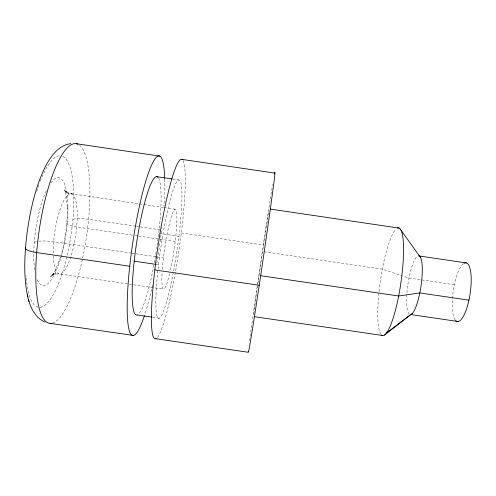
<?xml version="1.0" encoding="UTF-8"?>
<svg xmlns="http://www.w3.org/2000/svg" width="496" height="496" viewBox="0 0 496 496"><rect width="100%" height="100%" fill="white"/><g stroke="black" fill="none" stroke-linecap="round" stroke-linejoin="round"><path stroke-width="0.37" stroke-dasharray="2.48 1.86" d="M60.841 256.017C65.249 240.182 67.555 223.739 67.4 207.291L67.419 208.58L66.278 195.802L64.511 189.838L65.739 191.971L64.734 190.315L66.464 192.243L65.404 191.115L67.555 192.708L66.445 192.082L72.032 194.11L67.76 193.105L143.009 204.464M60.45 257.288L55.49 270.128L52.322 275.522L53.599 273.625L50.555 276.966L53.853 273.854L51.001 276.098L55.788 273.811L54.529 274.158L59.47 273.885L132.798 284.642M172.732 179.031L178.69 179.912M143.772 204.575L163.562 207.502M164.325 207.613L174.983 209.188M135.761 226.219L88.598 219.269A13.001 2.474 5.8 0 0 72.869 219.48M136.518 226.331L139.562 226.777M140.325 226.889L160.865 229.915M181.307 232.928L263.264 244.999M159.464 233.442L178.889 236.301M264.139 251.782L382.329 269.185L402.504 275.888M132.426 235.141L76.651 226.932A13.38 2.61 5.6 0 1 67.282 222.791M135.482 235.594L137.776 235.929M138.539 236.046L175.212 241.447M454.361 284.723L408.989 278.039L403.223 276.123M131.44 253.14L53.636 241.695A15.63 3.453 4.7 0 0 38.645 241.248M132.203 253.251L135.253 253.698M136.016 253.809L163.475 257.852M157.015 264.535L158.54 264.759M133.56 284.76L163.351 289.131M152.446 317.192L159.303 318.196M79.577 145.285A90.799 23.87 -81.6 0 1 86.192 238.756A90.799 23.87 -81.6 0 1 52.446 323.113M62.732 156.352A76.595 21.564 -81.6 0 1 70.978 235.296A76.595 21.564 -81.6 0 1 40.157 307.359M38.049 307.229A76.595 21.564 -81.6 0 1 26.046 275.584M36.661 191.506A76.595 21.564 -81.6 0 1 39.289 183.762M40.288 181.133A76.595 21.564 -81.6 0 1 60.165 155.713M53.184 253.22A40.467 10.571 -81.6 0 1 70.599 193.762A40.467 10.571 -81.6 0 1 72.019 252.718A40.467 10.571 -81.6 0 1 53.252 255.843M34.243 242.395A15.63 3.453 4.7 0 1 36.338 241.639M50.759 183.036A54.492 15.302 -81.6 0 1 66.011 233.709A54.492 15.302 -81.6 0 1 36.822 278.547M34.732 269.799A54.492 15.302 -81.6 0 1 46.562 190.247M380.984 334.316A54.386 10.292 -81.6 0 1 380.234 281.951A54.386 10.292 -81.6 0 1 395.802 229.245M409.175 314.104A29.686 6.609 -81.6 0 1 407.935 284.146A29.686 6.609 -81.6 0 1 417.781 256.035M455.08 319.883A29.679 8.55 -81.6 0 1 453.263 290.823A29.679 8.55 -81.6 0 1 463.419 263.698M162.353 269.272A40.443 4.731 -81.6 0 1 170.872 218.184A40.443 4.731 -81.6 0 1 176.917 219.257A40.443 4.731 -81.6 0 1 170.308 270.686M169.613 273.73A40.443 4.731 -81.6 0 1 162.136 272.484M183.049 160.568A90.743 10.676 -81.6 0 1 178.975 250.195A90.743 10.676 -81.6 0 1 157.046 337.832M249.662 340.665A90.687 0.973 -81.6 0 1 272.155 187.513M272.478 185.56A90.687 0.973 -81.6 0 1 272.682 184.326M164.678 179.174A90.749 13.473 -81.6 0 1 163.866 206.293M161.95 227.174A90.749 13.473 -81.6 0 1 161.789 228.6M161.541 230.739A90.749 13.473 -81.6 0 1 156.556 264.604M152.501 285.231A90.749 13.473 -81.6 0 1 144.857 314.383M158.646 178.287A69.948 10.354 -81.6 0 1 157.244 244.764M156.91 247.058A69.948 10.354 -81.6 0 1 156.686 248.589M156.215 251.646A69.948 10.354 -81.6 0 1 154.293 262.973M153.884 265.199A69.948 10.354 -81.6 0 1 138.781 313.838M253.859 313.621A54.43 0.577 -81.6 0 1 261.287 260.493A54.43 0.577 -81.6 0 1 269.074 210.552M170.109 287.934A69.942 8.203 -81.6 0 0 179.502 180.067A69.942 8.203 -81.6 0 0 157.046 279.273A69.942 8.203 -81.6 0 0 170.109 287.934"/><path stroke-width="0.74" d="M384.53 335.048L410.793 314.557L458.236 321.532M386.768 332.711L412.579 313.218M70.835 143.629C58.565 145.136 50.772 156.271 45.483 166.414C35.284 187.073 30.361 209.876 27.137 232.55C24.589 253.103 23.343 274.183 27.286 294.643C29.444 305.375 34.143 317.415 44.944 322.009M50.071 323.361L133.591 335.451M155.825 338.712L248.378 352.284M182.02 159.39L274.772 173.092M156.339 176.613L171.988 178.92M270.252 209.083L399.144 228.098M419.17 255.979L466.544 262.961M468.937 300.167L419.821 292.938L398.666 296L260.214 275.633M134.211 261.181L156.259 264.424M129.747 266.253L36.679 252.569A16.182 3.677 4.5 0 1 25.711 247.585M154.826 269.942L259.247 285.299M254.367 316.671L382.534 335.494M137.194 314.954L151.683 317.08M76.31 143.697L159.743 156.104M400.805 229.884L420.54 257.511M27.286 294.643L27.844 296.85M28.433 299.2L29.022 301.531M51.844 323.249A90.799 23.87 -81.6 0 1 39.178 230.38A90.799 23.87 -81.6 0 1 77.99 144.255M397.451 228.073A54.386 10.292 -81.6 0 1 400.811 283.452A54.386 10.292 -81.6 0 1 381.629 335.011M418.779 255.862A29.686 6.609 -81.6 0 1 421.129 285.243A29.686 6.609 -81.6 0 1 410.564 314.607M464.089 263.252A29.679 8.55 -81.6 0 1 470.146 293.551A29.679 8.55 -81.6 0 1 455.595 320.521M156.166 338.551A90.743 10.676 -81.6 0 1 157.74 247.833A90.743 10.676 -81.6 0 1 182.404 159.681M274.511 174.077A90.687 0.973 -81.6 0 1 262.52 263.252A90.687 0.973 -81.6 0 1 248.434 351.236M144.435 315.673A90.749 13.473 -81.6 0 1 127.193 305.858A90.749 13.473 -81.6 0 1 145.384 182.491A90.749 13.473 -81.6 0 1 164.66 178.498M137.113 314.979A69.948 10.354 -81.6 0 1 136.716 242.079A69.948 10.354 -81.6 0 1 158.038 177.363"/></g></svg>
